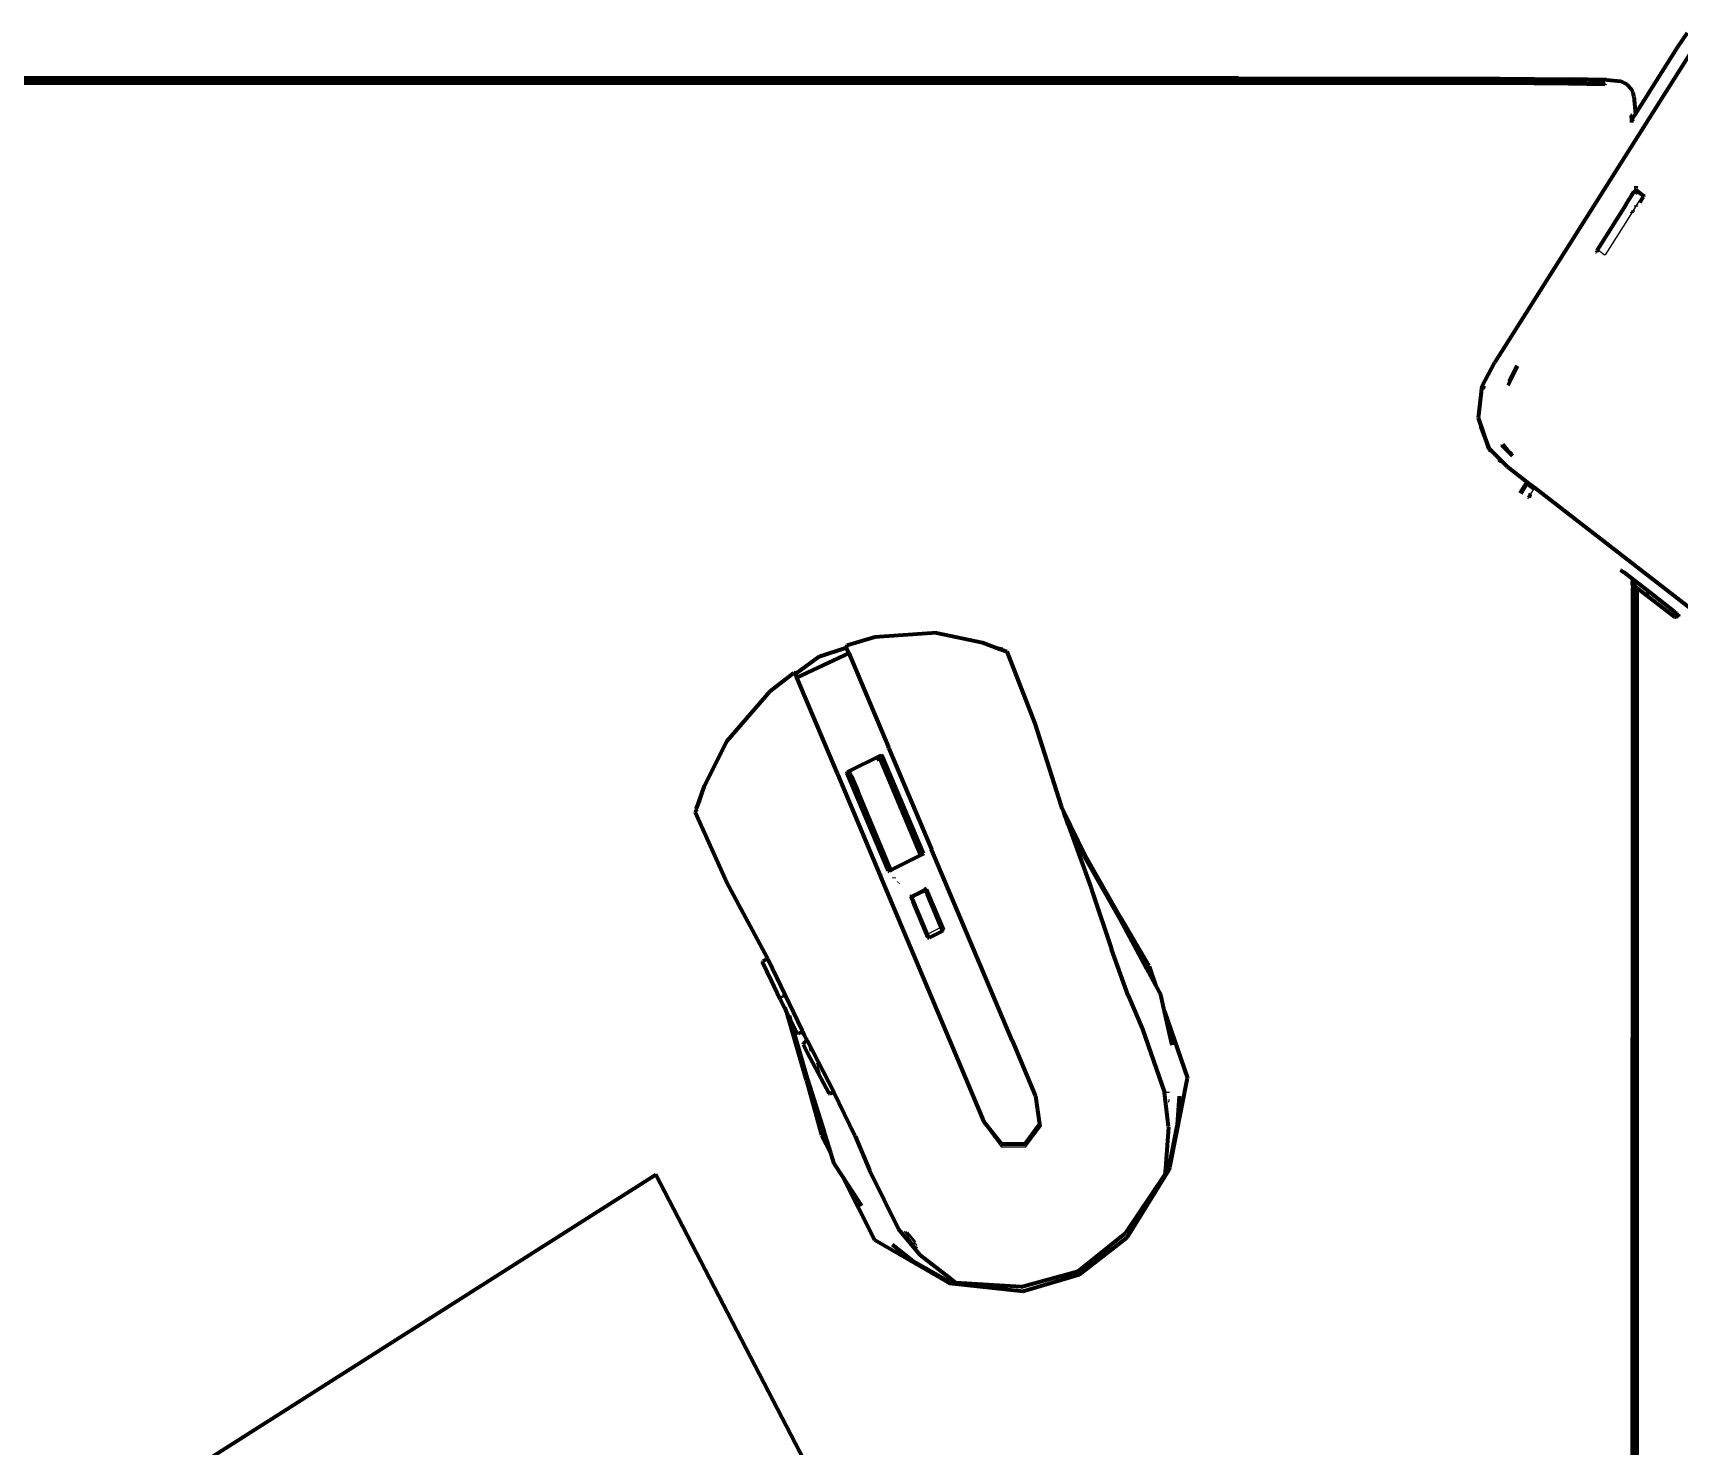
# Model space of a CAD drawing. Header units: millimetres. Extents: x 4307 to 31003, y 2809 to 20009.
# Drawn here: x 10291.6 to 10497.6, y 8673 to 8849.8 of the extents above; entities that cross this region are included whole.
import ezdxf

# ---------------------------------------------------------------- set-up
doc = ezdxf.new("R2010")
doc.units = ezdxf.units.MM
doc.layers.add('ProfileEdges', color=7, linetype='Continuous')

msp = doc.modelspace()

# ---------------------------------------------------------------- linework, layer by layer
for p, q in [((10487.35, 8822.72), (10491.73, 8829.65)), ((10491.73, 8829.71), (10491.86, 8829.85)), ((10491.86, 8829.91), (10491.93, 8829.96)), ((10492.26, 8828.19), (10491.87, 8827.56)), ((10492.01, 8829.88), (10492.25, 8829.69)), ((10492.25, 8829.69), (10492.36, 8829.61)), ((10492.86, 8829.13), (10492.26, 8828.19)), ((10492.86, 8829.22), (10492.86, 8829.13)), ((10491.74, 8827.36), (10490.62, 8825.58)), ((10491.87, 8827.56), (10491.74, 8827.36)), ((10490.62, 8825.58), (10488.37, 8822.04)), ((10487.4, 8822.7), (10487.35, 8822.72)), ((10487.46, 8822.67), (10487.4, 8822.7)), ((10487.46, 8822.67), (10488.29, 8822.01)), ((10488.37, 8822.04), (10488.29, 8822.01)), ((10476.3, 8806.19), (10477.32, 8808.13)), ((10476.27, 8806.06), (10476.3, 8806.19)), ((10478.68, 8791.48), (10478.79, 8791.66)), ((10479.08, 8792.11), (10479.46, 8792.72)), ((10491.81, 8780.9), (10491.78, 8780.91)), ((10491.94, 8780.79), (10491.81, 8780.9)), ((10492.05, 8780.7), (10491.94, 8780.79)), ((10492.36, 8780.47), (10492.15, 8780.63)), ((10493.58, 8779.52), (10492.36, 8780.47)), ((10493.58, 8779.52), (10497.28, 8776.65)), ((10404.72, 8774.65), (10410.48, 8773.45)), ((10393.47, 8773.05), (10393.45, 8773.13)), ((10417.2, 8716.81), (10393.49, 8773.06)), ((10412.05, 8772.85), (10410.48, 8773.45)), ((10413.15, 8772.45), (10412.05, 8772.85)), ((10413.21, 8772.41), (10413.15, 8772.45)), ((10413.36, 8772.35), (10413.21, 8772.41)), ((10416.89, 8763.44), (10413.36, 8772.35)), ((10386.82, 8769.71), (10386.87, 8769.64)), ((10407.67, 8720.23), (10386.84, 8769.63)), ((10378.52, 8761.13), (10375.65, 8755.49)), ((10397.46, 8759.4), (10393.7, 8757.54)), ((10397.7, 8759.47), (10397.46, 8759.4)), ((10397.84, 8759.42), (10397.7, 8759.47)), ((10393.51, 8757.4), (10393.46, 8757.26)), ((10393.7, 8757.54), (10393.51, 8757.4)), ((10393.51, 8757.4), (10393.54, 8757.33)), ((10375.06, 8753.78), (10375.65, 8755.49)), ((10374.56, 8752.34), (10374.6, 8752.53)), ((10374.56, 8752.34), (10375.36, 8750.54)), ((10420.67, 8752.04), (10423.23, 8746.83)), ((10375.36, 8750.54), (10375.67, 8749.88)), ((10375.67, 8749.88), (10378.47, 8743.62)), ((10422.29, 8748.29), (10421.23, 8750.48)), ((10402.75, 8746.84), (10402.6, 8746.76)), ((10402.98, 8746.96), (10402.75, 8746.84)), ((10402.96, 8747.01), (10402.98, 8746.96)), ((10383.48, 8734.11), (10378.47, 8743.62)), ((10398.77, 8744.84), (10398.68, 8744.88)), ((10401.55, 8741.78), (10401.57, 8741.73)), ((10401.73, 8741.61), (10403.23, 8742.4)), ((10401.92, 8741.15), (10401.73, 8741.61)), ((10403.23, 8742.4), (10403.41, 8742.02)), ((10403.27, 8742.6), (10403.25, 8742.65)), ((10403.43, 8741.93), (10403.41, 8742.02)), ((10405.17, 8737.84), (10403.43, 8741.93)), ((10403.65, 8737.06), (10401.92, 8741.15)), ((10405.17, 8737.84), (10403.68, 8737.05)), ((10403.8, 8736.7), (10405.31, 8737.46)), ((10405.32, 8737.49), (10405.17, 8737.84)), ((10405.31, 8737.46), (10405.32, 8737.49)), ((10405.51, 8737.55), (10405.44, 8737.45)), ((10405.44, 8737.45), (10405.46, 8737.41)), ((10427.81, 8738.77), (10427.68, 8738.97)), ((10403.65, 8737.06), (10403.68, 8736.98)), ((10403.68, 8737.05), (10403.65, 8737.06)), ((10403.72, 8736.88), (10403.8, 8736.7)), ((10403.76, 8736.53), (10403.74, 8736.57)), ((10382.95, 8733.61), (10383.55, 8733.88)), ((10382.97, 8733.58), (10383.55, 8733.88)), ((10382.97, 8733.58), (10383.01, 8733.49)), ((10383.01, 8733.49), (10384.07, 8731.32)), ((10383.55, 8733.88), (10383.58, 8733.9)), ((10385.14, 8729.08), (10384.07, 8731.32)), ((10431.16, 8732.96), (10430.89, 8732.86)), ((10430.91, 8732.83), (10431.16, 8732.96)), ((10431.16, 8732.96), (10430.92, 8732.8)), ((10431.2, 8732.97), (10431.16, 8732.96)), ((10431.23, 8732.95), (10431.16, 8732.96)), ((10431.29, 8732.98), (10431.23, 8732.95)), ((10385.14, 8729.08), (10385.21, 8728.95)), ((10385.37, 8729.04), (10385.31, 8729.21)), ((10385.42, 8729.48), (10385.55, 8729.13)), ((10385.21, 8728.95), (10385.24, 8728.88)), ((10385.24, 8728.88), (10385.72, 8727.9)), ((10385.84, 8727.54), (10385.93, 8727.46)), ((10385.93, 8727.46), (10385.98, 8727.29)), ((10385.98, 8727.29), (10386.22, 8726.86)), ((10386.35, 8726.59), (10386.23, 8726.83)), ((10386.37, 8726.53), (10386.35, 8726.59)), ((10386.37, 8726.53), (10387.3, 8724.67)), ((10387.87, 8724.96), (10387.3, 8724.67)), ((10387.3, 8724.67), (10387.32, 8724.63)), ((10387.89, 8724.92), (10387.32, 8724.63)), ((10388.53, 8723.64), (10388.09, 8723.24)), ((10388.09, 8723.24), (10388.59, 8722.25)), ((10388.53, 8723.64), (10388.86, 8722.39)), ((10388.59, 8722.25), (10389.51, 8720.52)), ((10390.11, 8719.61), (10389.7, 8720.88)), ((10388.51, 8719.2), (10388.61, 8718.86)), ((10389.51, 8720.52), (10390.41, 8718.83)), ((10390.43, 8718.79), (10390.41, 8718.83)), ((10391.3, 8717.15), (10390.43, 8718.79)), ((10410.13, 8714.45), (10407.67, 8720.23)), ((10388.47, 8718.75), (10388.53, 8718.51)), ((10391.3, 8717.15), (10391.76, 8717.39)), ((10391.74, 8717.43), (10391.34, 8717.23)), ((10417.63, 8713.24), (10417.14, 8716.78)), ((10417.82, 8713.02), (10417.2, 8716.81)), ((10433.77, 8716.34), (10433.7, 8715.99)), ((10410.13, 8714.45), (10410.56, 8713.38)), ((10410.56, 8713.38), (10412.78, 8710.42)), ((10411.32, 8712.52), (10410.61, 8713.41)), ((10415.79, 8710.57), (10417.67, 8713.12)), ((10415.86, 8710.39), (10417.82, 8713.02)), ((10417.6, 8713.2), (10417.55, 8713.25)), ((10417.63, 8713.24), (10417.6, 8713.2)), ((10417.67, 8713.12), (10417.6, 8713.2)), ((10433.78, 8708.35), (10434.75, 8713.2)), ((10390.28, 8711.9), (10390.64, 8712.11)), ((10390.37, 8711.9), (10390.66, 8712.06)), ((10390.66, 8712.03), (10390.37, 8711.87)), ((10390.66, 8712.03), (10390.37, 8711.9)), ((10412.8, 8710.8), (10412.8, 8710.72)), ((10415.75, 8710.66), (10412.8, 8710.72)), ((10412.8, 8710.72), (10412.81, 8710.62)), ((10412.81, 8710.62), (10415.79, 8710.57)), ((10415.75, 8710.66), (10415.72, 8710.73)), ((10416.73, 8712), (10415.75, 8710.66)), ((10415.79, 8710.57), (10415.75, 8710.66)), ((10412.78, 8710.42), (10415.86, 8710.39)), ((10433.74, 8707.69), (10433.86, 8707.81)), ((10401.96, 8697.98), (10400.69, 8699.86)), ((10400.82, 8699.82), (10402.22, 8698.08)), ((10402.08, 8698.51), (10401.1, 8699.74)), ((10401.83, 8698.05), (10401.6, 8698.2)), ((10428.38, 8699.64), (10422.43, 8694.82)), ((10401.96, 8697.98), (10401.83, 8698.05)), ((10402.53, 8697.14), (10401.96, 8697.98)), ((10402.33, 8697.75), (10401.96, 8697.98)), ((10422.43, 8694.82), (10415.26, 8692.87)), ((10405.53, 8694.02), (10405.77, 8693.89)), ((10406.25, 8693.5), (10406.08, 8693.48))]:
    msp.add_line(p, q)
at = {"layer": 'ProfileEdges', "lineweight": 211}
for p, q in [((10497.42, 8847.95), (10498.65, 8849.79)), ((10499.55, 8848.09), (10474.56, 8808.6)), ((10492.17, 8839.62), (10497.42, 8847.95)), ((10442.46, 8844.14), (9975.7, 8844.13)), ((10460.81, 8843.51), (9975.77, 8843.51)), ((9994.14, 8843.91), (10442.44, 8843.91)), ((10442.44, 8843.8), (10442.43, 8843.67)), ((10442.43, 8843.67), (10460.83, 8843.65)), ((10442.44, 8843.8), (10442.44, 8843.91)), ((10460.84, 8843.78), (10442.44, 8843.8)), ((10442.46, 8844.14), (10475.15, 8844.07)), ((10475.07, 8843.48), (10460.81, 8843.51)), ((10460.83, 8843.65), (10475.09, 8843.62)), ((10475.1, 8843.74), (10460.84, 8843.78)), ((10483.79, 8843.42), (10475.07, 8843.48)), ((10475.09, 8843.62), (10475.1, 8843.74)), ((10483.81, 8843.56), (10475.09, 8843.62)), ((10475.15, 8844.07), (10483.91, 8844.02)), ((10488.34, 8843.33), (10483.79, 8843.42)), ((10488.38, 8843.47), (10483.81, 8843.56)), ((10488.51, 8843.92), (10483.91, 8844.02)), ((10488.34, 8843.33), (10488.38, 8843.47)), ((10488.51, 8843.92), (10490.31, 8843.74)), ((10490.31, 8843.74), (10491.09, 8843.37)), ((10491.09, 8843.37), (10491.66, 8842.73)), ((10491.86, 8842.33), (10491.66, 8842.73)), ((10491.96, 8841.86), (10491.86, 8842.33)), ((10491.96, 8841.86), (10492.17, 8839.62)), ((10491.63, 8839.44), (10491.76, 8839.48)), ((10491.63, 8839.44), (10491.64, 8838.82)), ((10491.64, 8838.82), (10491.76, 8838.99)), ((10491.64, 8838.82), (10491.64, 8838.56)), ((10491.76, 8839.02), (10492.17, 8839.62)), ((10491.76, 8839.02), (10491.76, 8839.48)), ((10491.76, 8838.99), (10491.76, 8839.02)), ((10491.76, 8838.99), (10491.77, 8838.76)), ((10492.09, 8830.08), (10492.01, 8829.88)), ((10492.23, 8830.11), (10492.09, 8830.08)), ((10492.23, 8830.11), (10492.24, 8830.24)), ((10492.23, 8830.11), (10493.11, 8829.43)), ((10492.25, 8829.69), (10492.23, 8830.11)), ((10492.24, 8830.34), (10492.24, 8830.6)), ((10490.99, 8828.35), (10487.4, 8822.7)), ((10490.99, 8828.35), (10491.73, 8829.53)), ((10491.73, 8829.53), (10491.86, 8829.74)), ((10491.73, 8829.65), (10491.73, 8829.71)), ((10491.73, 8829.53), (10491.73, 8829.65)), ((10491.86, 8829.85), (10491.86, 8829.91)), ((10491.86, 8829.74), (10491.86, 8829.85)), ((10491.86, 8829.74), (10491.94, 8829.85)), ((10492.01, 8829.88), (10491.94, 8829.85)), ((10492.26, 8828.08), (10492.26, 8828.19)), ((10492.69, 8828.57), (10493.14, 8829.27)), ((10493.28, 8829.3), (10493.11, 8829.43)), ((10493.11, 8829.43), (10493.14, 8829.27)), ((10491.74, 8827.26), (10491.74, 8827.36)), ((10491.87, 8827.46), (10491.87, 8827.56)), ((10487.36, 8822.61), (10487.3, 8822.51)), ((10487.3, 8822.51), (10487.32, 8822.36)), ((10487.32, 8822.36), (10487.36, 8822.33)), ((10487.4, 8822.7), (10487.38, 8822.64)), ((10472.99, 8805.59), (10474.56, 8808.6)), ((10477.4, 8808.07), (10476.2, 8805.68)), ((10477.3, 8808.15), (10476.3, 8806.19)), ((10472.51, 8801.62), (10472.99, 8805.59)), ((10473.08, 8805.44), (10473.04, 8805.21)), ((10473.17, 8805.61), (10473.08, 8805.44)), ((10473.82, 8797.84), (10472.51, 8801.62)), ((10472.76, 8800.6), (10473.82, 8797.84)), ((10473.82, 8797.84), (10476.1, 8795.53)), ((10473.82, 8797.84), (10473.86, 8797.63)), ((10473.86, 8797.63), (10473.95, 8797.53)), ((10475.42, 8798.24), (10475.43, 8798.2)), ((10475.43, 8798.2), (10476.75, 8796.88)), ((10476.14, 8797.58), (10475.56, 8798.28)), ((10476.68, 8797.07), (10476.14, 8797.58)), ((10475.01, 8796.47), (10475.33, 8796.14)), ((10476.1, 8795.53), (10478.61, 8793.58)), ((10477.74, 8792.2), (10478.53, 8793.45)), ((10478.57, 8793.41), (10477.79, 8792.17)), ((10478.31, 8793.63), (10478.53, 8793.45)), ((10478.53, 8793.45), (10478.61, 8793.58)), ((10478.53, 8793.45), (10478.57, 8793.41)), ((10478.66, 8793.55), (10478.57, 8793.41)), ((10478.57, 8793.41), (10479.01, 8793.09)), ((10478.61, 8793.58), (10478.66, 8793.55)), ((10478.66, 8793.55), (10479.55, 8792.86)), ((10479.01, 8793.09), (10479.46, 8792.72)), ((10478.87, 8791.79), (10478.79, 8791.66)), ((10478.98, 8791.97), (10478.87, 8791.79)), ((10478.98, 8791.97), (10479.08, 8792.11)), ((10479.55, 8792.86), (10479.46, 8792.72)), ((10562.99, 8728.23), (10479.55, 8792.86)), ((10490.38, 8782.52), (10490.3, 8782.55)), ((10490.38, 8782.52), (10490.7, 8782.31)), ((10491.81, 8781.45), (10490.7, 8782.31)), ((10491.78, 8780.91), (10491.81, 8781.45)), ((10491.78, 8780.76), (10491.78, 8780.91)), ((10491.81, 8780.9), (10491.78, 8780.76)), ((10491.78, 8780.76), (10491.81, 8780.37)), ((10491.78, 8780.76), (10491.94, 8780.64)), ((10492.05, 8781.25), (10491.81, 8781.45)), ((10491.92, 8530.52), (10491.94, 8780.64)), ((10491.94, 8780.64), (10491.94, 8780.79)), ((10492.05, 8780.55), (10491.94, 8780.64)), ((10492.05, 8781.25), (10492.05, 8780.7)), ((10493.81, 8779.89), (10492.05, 8781.25)), ((10492.05, 8780.7), (10492.05, 8780.55)), ((10491.79, 8530.54), (10491.81, 8780.37)), ((10492.05, 8780.55), (10492.05, 8780.4)), ((10492.05, 8780.4), (10492.15, 8780.41)), ((10492.05, 8554.13), (10492.05, 8780.4)), ((10492.28, 8780.38), (10492.15, 8780.48)), ((10492.15, 8780.41), (10492.15, 8554.12)), ((10492.36, 8780.47), (10492.33, 8780.34)), ((10492.36, 8780.32), (10492.33, 8780.34)), ((10492.35, 8530.46), (10492.36, 8780.32)), ((10496.15, 8777.41), (10492.36, 8780.32)), ((10493.81, 8779.89), (10493.58, 8779.52)), ((10496.94, 8777.43), (10493.81, 8779.89)), ((10497.07, 8776.69), (10496.15, 8777.41)), ((10496.94, 8777.43), (10497.07, 8777.3)), ((10497.07, 8777.3), (10497.44, 8776.89)), ((10497.31, 8777.15), (10497.07, 8777.3)), ((10497.28, 8776.65), (10497.07, 8776.69)), ((10497.28, 8776.65), (10497.44, 8776.89)), ((10497.31, 8777.15), (10497.47, 8776.93)), ((10497.44, 8776.89), (10497.47, 8776.93)), ((10497.44, 8776.89), (10497.47, 8776.86)), ((10497.47, 8776.93), (10497.52, 8777.02)), ((10497.58, 8776.77), (10497.47, 8776.86)), ((10497.58, 8776.77), (10497.52, 8777.02)), ((10497.64, 8776.72), (10497.58, 8776.77)), ((10404.69, 8774.72), (10396.95, 8774.17)), ((10404.69, 8774.72), (10410.45, 8773.52)), ((10390, 8771.74), (10393.41, 8772.87)), ((10393.45, 8773.13), (10393.37, 8772.97)), ((10393.37, 8772.97), (10393.41, 8772.87)), ((10393.41, 8772.87), (10393.41, 8772.8)), ((10393.41, 8772.8), (10393.71, 8772.18)), ((10396.95, 8774.17), (10393.45, 8773.13)), ((10410.45, 8773.52), (10412.53, 8772.74)), ((10412.53, 8772.74), (10412.05, 8772.85)), ((10412.93, 8772.64), (10412.53, 8772.74)), ((10412.53, 8772.74), (10413.04, 8772.55)), ((10412.99, 8772.63), (10412.93, 8772.64)), ((10413.04, 8772.55), (10412.99, 8772.63)), ((10413.04, 8772.55), (10413.11, 8772.52)), ((10413.11, 8772.52), (10413.46, 8772.39)), ((10413.15, 8772.45), (10413.11, 8772.52)), ((10413.15, 8772.45), (10413.2, 8772.44)), ((10413.21, 8772.41), (10413.2, 8772.44)), ((10413.46, 8772.39), (10416.98, 8763.38)), ((10387.02, 8769.58), (10390, 8771.74)), ((10393.71, 8772.18), (10387.21, 8769.12)), ((10393.71, 8772.18), (10398.67, 8760.4)), ((10383.85, 8767.41), (10386.82, 8769.71)), ((10386.98, 8769.67), (10386.82, 8769.71)), ((10387.02, 8769.58), (10386.98, 8769.67)), ((10387.08, 8769.53), (10387.02, 8769.58)), ((10387.21, 8769.12), (10387.08, 8769.53)), ((10392.28, 8757.11), (10387.21, 8769.12)), ((10378.5, 8761.21), (10383.85, 8767.41)), ((10416.98, 8763.38), (10420.3, 8753.04)), ((10375.63, 8755.56), (10378.5, 8761.21)), ((10398.72, 8760.25), (10398.67, 8760.4)), ((10398.72, 8760.25), (10404.02, 8747.73)), ((10393.77, 8757.44), (10397.5, 8759.28)), ((10397.51, 8759.03), (10397.15, 8758.78)), ((10397.5, 8759.28), (10397.46, 8759.4)), ((10397.5, 8759.28), (10397.74, 8759.4)), ((10397.5, 8759.28), (10397.51, 8759.03)), ((10398.55, 8756.81), (10397.5, 8759.28)), ((10397.74, 8759.4), (10397.87, 8759.35)), ((10397.84, 8759.42), (10397.87, 8759.35)), ((10403.03, 8747.1), (10397.87, 8759.35)), ((10392.28, 8757.11), (10392.36, 8756.96)), ((10397.62, 8744.43), (10392.36, 8756.96)), ((10393.46, 8757.26), (10393.49, 8757.18)), ((10393.49, 8757.18), (10393.54, 8757.33)), ((10398.66, 8744.93), (10393.49, 8757.18)), ((10393.54, 8757.33), (10393.77, 8757.44)), ((10393.77, 8757.44), (10393.7, 8757.54)), ((10393.89, 8757.09), (10393.77, 8757.44)), ((10393.95, 8757.19), (10393.77, 8757.44)), ((10393.89, 8757.09), (10394.05, 8756.73)), ((10394.05, 8756.73), (10394.12, 8756.79)), ((10394.05, 8756.73), (10394.82, 8754.89)), ((10398.55, 8756.81), (10398.47, 8756.76)), ((10402.73, 8746.9), (10398.55, 8756.81)), ((10374.83, 8753.29), (10375.63, 8755.56)), ((10394.82, 8754.89), (10394.9, 8754.92)), ((10398.98, 8745.02), (10394.82, 8754.89)), ((10374.47, 8752.28), (10374.6, 8752.53)), ((10378.45, 8743.5), (10374.47, 8752.28)), ((10374.6, 8752.53), (10374.63, 8752.59)), ((10374.6, 8752.53), (10374.62, 8752.5)), ((10374.64, 8752.89), (10374.61, 8752.83)), ((10374.63, 8752.74), (10374.61, 8752.83)), ((10374.61, 8752.66), (10374.63, 8752.74)), ((10374.61, 8752.66), (10374.63, 8752.59)), ((10374.63, 8752.74), (10374.83, 8753.29)), ((10374.64, 8752.89), (10374.83, 8753.29)), ((10374.83, 8753.29), (10375.06, 8753.78)), ((10420.3, 8753.04), (10420.37, 8752.75)), ((10420.37, 8752.75), (10420.51, 8752.48)), ((10420.51, 8752.48), (10423.28, 8746.85)), ((10420.51, 8752.48), (10420.54, 8752.3)), ((10420.54, 8752.3), (10420.67, 8752.04)), ((10420.67, 8752.04), (10420.74, 8751.75)), ((10420.87, 8751.48), (10420.74, 8751.75)), ((10423.15, 8746.74), (10420.87, 8751.48)), ((10420.87, 8751.48), (10421.12, 8750.72)), ((10421.23, 8750.48), (10421.12, 8750.72)), ((10421.23, 8750.48), (10423.98, 8742.9)), ((10404.02, 8747.73), (10404.06, 8747.61)), ((10414.15, 8723.71), (10404.06, 8747.61)), ((10402.73, 8746.9), (10398.98, 8745.02)), ((10402.96, 8747.01), (10402.73, 8746.9)), ((10402.75, 8746.84), (10402.73, 8746.9)), ((10403.03, 8747.1), (10402.96, 8747.01)), ((10423.15, 8746.74), (10427.58, 8738.96)), ((10423.28, 8746.85), (10427.75, 8739.01)), ((10383.48, 8734.11), (10378.45, 8743.5)), ((10397.62, 8744.43), (10397.67, 8744.32)), ((10407.79, 8720.3), (10397.67, 8744.32)), ((10398.68, 8744.88), (10398.66, 8744.93)), ((10398.66, 8744.93), (10398.79, 8744.89)), ((10398.98, 8745.02), (10398.79, 8744.89)), ((10398.99, 8744.99), (10398.98, 8745.02)), ((10399.4, 8744.02), (10399.37, 8744.09)), ((10399.93, 8743.47), (10399.89, 8743.44)), ((10401.35, 8741.71), (10401.54, 8741.75)), ((10401.42, 8741.56), (10401.52, 8741.58)), ((10401.54, 8741.65), (10401.5, 8741.64)), ((10401.5, 8741.64), (10401.52, 8741.58)), ((10401.52, 8741.58), (10401.54, 8741.65)), ((10401.52, 8741.58), (10401.74, 8741.06)), ((10401.54, 8741.75), (10401.57, 8741.73)), ((10401.57, 8741.73), (10401.54, 8741.65)), ((10401.54, 8741.65), (10401.66, 8741.7)), ((10401.57, 8741.73), (10401.66, 8741.78)), ((10401.66, 8741.7), (10401.61, 8741.57)), ((10401.81, 8741.1), (10401.61, 8741.57)), ((10401.76, 8741.8), (10401.66, 8741.7)), ((10401.66, 8741.78), (10401.76, 8741.8)), ((10401.76, 8741.8), (10401.68, 8741.98)), ((10401.76, 8741.8), (10403.14, 8742.54)), ((10403.24, 8742.51), (10401.76, 8741.8)), ((10403.11, 8742.63), (10403.14, 8742.54)), ((10403.19, 8742.56), (10403.14, 8742.54)), ((10403.27, 8742.6), (10403.19, 8742.56)), ((10403.24, 8742.51), (10403.36, 8742.46)), ((10403.43, 8742.77), (10403.27, 8742.6)), ((10403.3, 8742.59), (10403.27, 8742.6)), ((10403.39, 8742.6), (10403.3, 8742.59)), ((10403.36, 8742.46), (10403.56, 8742)), ((10403.48, 8742.64), (10403.39, 8742.6)), ((10403.39, 8742.6), (10403.62, 8742.03)), ((10403.43, 8741.93), (10403.56, 8742)), ((10403.56, 8742), (10403.62, 8742.03)), ((10405.44, 8737.53), (10403.56, 8742)), ((10403.62, 8742.03), (10403.71, 8742.08)), ((10403.62, 8742.03), (10405.5, 8737.6)), ((10423.98, 8742.9), (10424.2, 8742.24)), ((10424.2, 8742.24), (10426.56, 8735.15)), ((10401.65, 8741.02), (10401.74, 8741.06)), ((10401.74, 8741.06), (10401.81, 8741.1)), ((10403.63, 8736.58), (10401.74, 8741.06)), ((10401.81, 8741.1), (10401.92, 8741.15)), ((10403.69, 8736.63), (10401.81, 8741.1)), ((10403.82, 8736.58), (10405.39, 8737.39)), ((10405.39, 8737.39), (10405.44, 8737.45)), ((10405.5, 8737.6), (10405.44, 8737.53)), ((10405.44, 8737.45), (10405.44, 8737.53)), ((10405.51, 8737.55), (10405.5, 8737.6)), ((10427.58, 8738.96), (10430.89, 8732.86)), ((10427.75, 8739.01), (10431.26, 8733.04)), ((10403.63, 8736.58), (10403.74, 8736.57)), ((10403.69, 8736.63), (10403.74, 8736.57)), ((10403.74, 8736.57), (10403.82, 8736.58)), ((10382.95, 8733.61), (10382.89, 8733.51)), ((10382.89, 8733.51), (10382.9, 8733.47)), ((10384, 8731.21), (10382.9, 8733.47)), ((10383.53, 8733.92), (10382.94, 8733.65)), ((10382.95, 8733.61), (10382.94, 8733.65)), ((10383.47, 8734.04), (10383.48, 8734.11)), ((10383.55, 8733.96), (10383.47, 8734.04)), ((10383.55, 8733.96), (10383.53, 8733.92)), ((10383.56, 8733.93), (10383.55, 8733.96)), ((10383.55, 8733.88), (10383.56, 8733.93)), ((10387.87, 8724.96), (10383.55, 8733.88)), ((10428.67, 8729.36), (10426.56, 8735.15)), ((10385.13, 8728.85), (10384, 8731.21)), ((10430.89, 8732.86), (10430.92, 8732.8)), ((10430.92, 8732.8), (10432.09, 8730.64)), ((10431.26, 8733.04), (10431.2, 8732.97)), ((10431.2, 8732.97), (10431.29, 8732.98)), ((10431.29, 8732.98), (10432.09, 8730.64)), ((10385.32, 8729.01), (10385.28, 8729.13)), ((10385.36, 8729.35), (10385.46, 8729.08)), ((10428.67, 8729.36), (10430.47, 8725.12)), ((10432.09, 8730.64), (10432.76, 8729.41)), ((10433.22, 8727.35), (10432.76, 8729.41)), ((10385.13, 8728.85), (10385.94, 8727.21)), ((10385.84, 8727.54), (10385.72, 8727.9)), ((10385.94, 8727.21), (10385.84, 8727.54)), ((10388.41, 8718.71), (10385.94, 8727.21)), ((10385.94, 8727.21), (10386.37, 8726.32)), ((10433.22, 8727.35), (10436.09, 8718.98)), ((10434.16, 8723.13), (10433.22, 8727.35)), ((10386.22, 8726.86), (10386.23, 8726.83)), ((10386.23, 8726.83), (10386.37, 8726.32)), ((10386.37, 8726.32), (10388.55, 8718.83)), ((10386.37, 8726.32), (10387.21, 8724.61)), ((10387.89, 8724.92), (10387.87, 8724.96)), ((10430.47, 8725.12), (10433.23, 8717.2)), ((10387.36, 8724.54), (10387.21, 8724.61)), ((10387.93, 8724.83), (10387.36, 8724.54)), ((10387.93, 8724.83), (10387.89, 8724.92)), ((10388.13, 8724.41), (10387.93, 8724.83)), ((10388.03, 8723.35), (10387.99, 8723.2)), ((10387.99, 8723.2), (10388.5, 8722.21)), ((10388.03, 8723.35), (10388.48, 8723.75)), ((10388.45, 8723.79), (10388.13, 8724.41)), ((10388.45, 8723.79), (10388.48, 8723.75)), ((10388.53, 8723.64), (10388.48, 8723.75)), ((10388.53, 8723.64), (10391.74, 8717.43)), ((10414.15, 8723.71), (10417.03, 8716.83)), ((10388.5, 8722.21), (10391.2, 8717.12)), ((10388.55, 8718.83), (10390.64, 8712.11)), ((10410.66, 8713.54), (10407.79, 8720.3)), ((10433.86, 8707.81), (10436.09, 8718.98)), ((10388.41, 8718.71), (10390.28, 8711.9)), ((10391.2, 8717.12), (10391.34, 8717.07)), ((10391.34, 8717.07), (10391.81, 8717.3)), ((10391.74, 8717.43), (10391.76, 8717.39)), ((10391.76, 8717.39), (10391.81, 8717.3)), ((10391.81, 8717.3), (10391.84, 8717.24)), ((10394.49, 8711.73), (10391.84, 8717.24)), ((10417.03, 8716.83), (10417.08, 8716.75)), ((10417.08, 8716.75), (10417.55, 8713.25)), ((10433.73, 8712.96), (10433.23, 8717.2)), ((10433.6, 8717.3), (10433.6, 8717.15)), ((10435.05, 8716.73), (10434.81, 8713.22)), ((10410.68, 8713.45), (10410.66, 8713.54)), ((10412.8, 8710.8), (10410.68, 8713.45)), ((10417.55, 8713.25), (10415.72, 8710.73)), ((10433.71, 8712.87), (10433.34, 8707.75)), ((10433.71, 8712.87), (10433.76, 8712.9)), ((10433.76, 8712.9), (10433.73, 8712.96)), ((10434.81, 8713.22), (10433.77, 8707.96)), ((10390.28, 8711.9), (10390.37, 8711.9)), ((10390.3, 8711.83), (10390.37, 8711.87)), ((10390.3, 8711.83), (10391.4, 8709.66)), ((10390.37, 8711.87), (10390.37, 8711.9)), ((10390.64, 8712.11), (10390.66, 8712.03)), ((10390.66, 8712.03), (10391.4, 8709.66)), ((10394.49, 8711.73), (10396.28, 8707.48)), ((10415.72, 8710.73), (10412.8, 8710.8)), ((10391.4, 8709.66), (10391.83, 8708.3)), ((10303.99, 8665.29), (10369.54, 8706.96)), ((10427.13, 8596.11), (10369.54, 8706.96)), ((10391.83, 8708.3), (10392.96, 8706.59)), ((10392.96, 8706.59), (10396.91, 8698.77)), ((10392.96, 8706.59), (10395.31, 8703.03)), ((10399.98, 8700.06), (10396.28, 8707.48)), ((10428.38, 8699.64), (10433.27, 8706.89)), ((10428.59, 8699.09), (10433.79, 8707.54)), ((10433.34, 8707.75), (10433.27, 8706.89)), ((10433.34, 8707.75), (10433.37, 8707.76)), ((10433.37, 8707.76), (10433.62, 8707.83)), ((10433.68, 8707.94), (10433.62, 8707.83)), ((10433.77, 8707.96), (10433.68, 8707.94)), ((10433.79, 8707.54), (10433.86, 8707.81)), ((10396.91, 8698.77), (10406.08, 8693.48)), ((10399.14, 8698.2), (10401.73, 8696.15)), ((10402.62, 8696.84), (10399.98, 8700.06)), ((10401.5, 8698.36), (10401.83, 8698.05)), ((10401.6, 8698.2), (10401.57, 8698.22)), ((10422.41, 8694.85), (10428.38, 8699.64)), ((10422.59, 8694.43), (10428.59, 8699.09)), ((10401.73, 8696.15), (10406.04, 8693.66)), ((10406.46, 8693.88), (10402.62, 8696.84)), ((10415.26, 8692.87), (10422.41, 8694.85)), ((10415.51, 8692.35), (10422.59, 8694.43)), ((10406.11, 8693.71), (10406.04, 8693.66)), ((10406.08, 8693.48), (10406.31, 8693.36)), ((10406.11, 8693.71), (10406.22, 8693.69)), ((10406.43, 8693.86), (10406.22, 8693.69)), ((10406.31, 8693.36), (10415.51, 8692.35)), ((10406.46, 8693.88), (10406.43, 8693.86)), ((10407.1, 8693.39), (10406.46, 8693.88)), ((10415.26, 8692.87), (10407.1, 8693.39))]:
    msp.add_line(p, q, dxfattribs=at)

doc.saveas('drawing.dxf')
